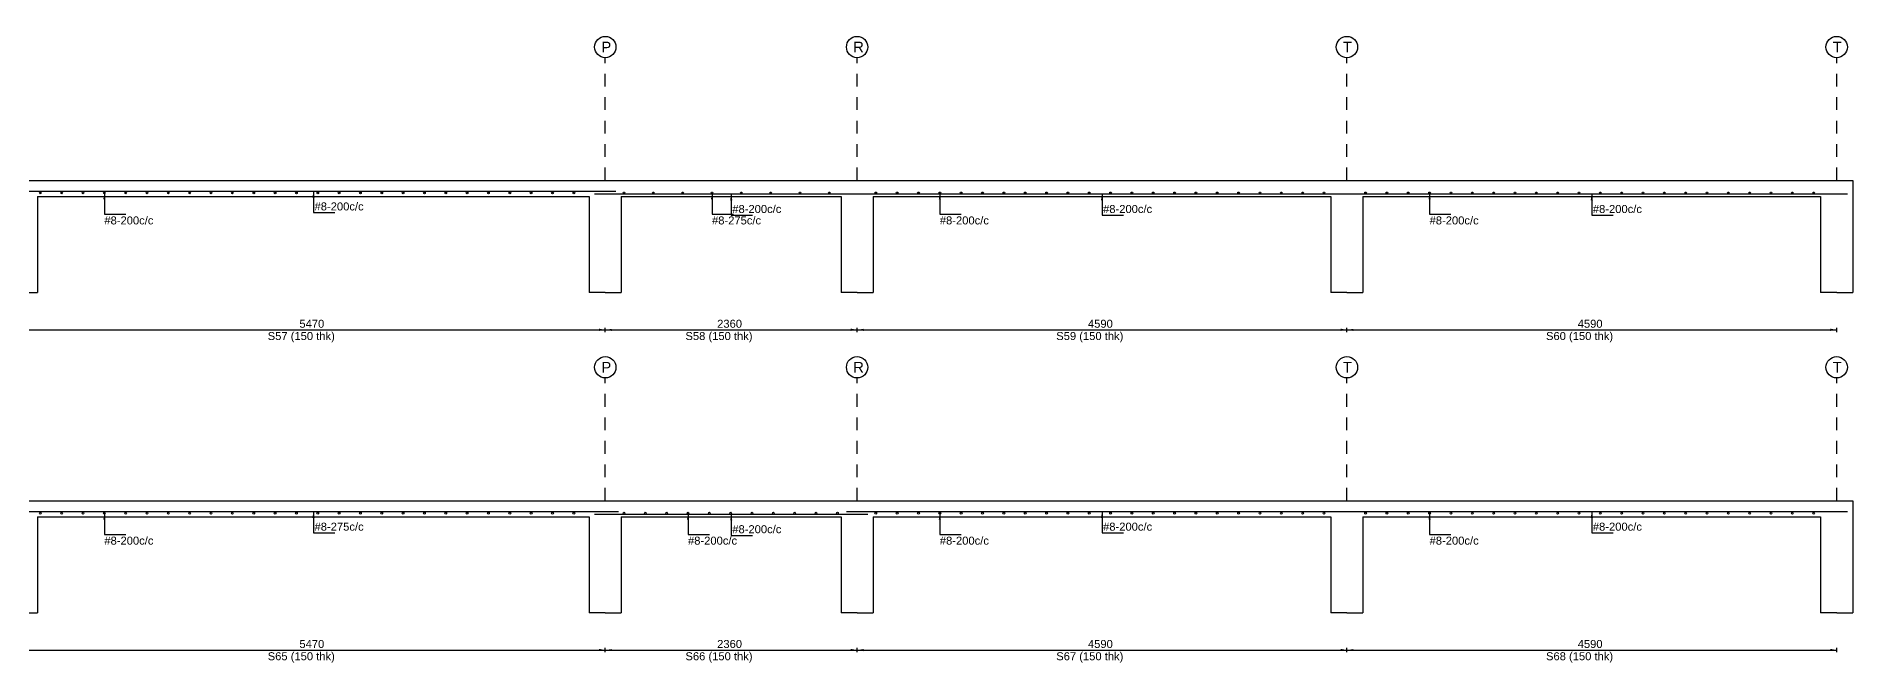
# Model space of a CAD drawing. Extents: x 0 to 119, y -5 to 121.
# Drawn here: x 17.31 to 34.33, y 79.36 to 85.23 of the extents above; entities that cross this region are included whole.
import ezdxf

# ---------------------------------------------------------------- set-up
doc = ezdxf.new("R2010")
doc.units = 0
doc.linetypes.add('ACAD_ISO02W100', pattern=[15, 12, -3])
for name, color, linetype in [('Axisline', 7, 'CONTINUOUS'), ('Axisline_Name', 1, 'CONTINUOUS'), ('Longsection', 2, 'CONTINUOUS'), ('Slab_Bottom_Steel_X', 1, 'CONTINUOUS'), ('Slab_Bottom_Steel_Y', 3, 'CONTINUOUS'), ('Slab_ID', 4, 'CONTINUOUS'), ('Span_Dim', 7, 'CONTINUOUS'), ('span_line', 7, 'CONTINUOUS')]:
    doc.layers.add(name, color=color, linetype=linetype)
doc.styles.add('STRUDS_Arial', font='ARIAL.TTF', dxfattribs={"height": 0.04})

msp = doc.modelspace()

# ---------------------------------------------------------------- linework, layer by layer
at = {"layer": 'Axisline', "linetype": 'ACAD_ISO02W100', "ltscale": 0.01}
for p, q in [((22.64, 83.88), (22.64, 85.03)), ((25, 83.88), (25, 85.03)), ((29.59, 83.88), (29.59, 85.03)), ((34.18, 83.88), (34.18, 85.03)), ((22.64, 80.88), (22.64, 82.03)), ((25, 80.88), (25, 82.03)), ((29.59, 80.88), (29.59, 82.03)), ((34.18, 80.88), (34.18, 82.03))]:
    msp.add_line(p, q, dxfattribs=at)
at = {"layer": 'Axisline'}
for centre in [(22.64, 85.13), (25, 85.13), (29.59, 85.13), (34.18, 85.13), (22.64, 82.13), (25, 82.13), (29.59, 82.13), (34.18, 82.13)]:
    msp.add_circle(centre, 0.1, dxfattribs=at)
at = {"layer": 'Longsection'}
for p, q in [((17.17, 83.88), (22.64, 83.88)), ((22.64, 83.88), (25, 83.88)), ((25, 83.88), (29.59, 83.88)), ((29.59, 83.88), (34.18, 83.88)), ((34.18, 83.88), (34.33, 83.88)), ((34.33, 83.88), (34.33, 82.83)), ((17.32, 83.73), (22.49, 83.73)), ((17.32, 83.73), (17.32, 82.83)), ((22.49, 83.73), (22.49, 82.83)), ((22.79, 83.73), (24.85, 83.73)), ((22.79, 83.73), (22.79, 82.83)), ((24.85, 83.73), (24.85, 82.83)), ((25.15, 83.73), (29.44, 83.73)), ((25.15, 83.73), (25.15, 82.83)), ((29.44, 83.73), (29.44, 82.83)), ((29.74, 83.73), (34.03, 83.73)), ((29.74, 83.73), (29.74, 82.83)), ((34.03, 83.73), (34.03, 82.83)), ((17.17, 82.83), (17.32, 82.83)), ((22.64, 82.83), (22.49, 82.83)), ((22.64, 82.83), (22.79, 82.83)), ((25, 82.83), (24.85, 82.83)), ((25, 82.83), (25.15, 82.83)), ((29.59, 82.83), (29.44, 82.83)), ((29.59, 82.83), (29.74, 82.83)), ((34.18, 82.83), (34.03, 82.83)), ((34.18, 82.83), (34.33, 82.83)), ((17.17, 80.88), (22.64, 80.88)), ((22.64, 80.88), (25, 80.88)), ((25, 80.88), (29.59, 80.88)), ((29.59, 80.88), (34.18, 80.88)), ((34.18, 80.88), (34.33, 80.88)), ((34.33, 80.88), (34.33, 79.83)), ((17.32, 80.73), (22.49, 80.73)), ((17.32, 80.73), (17.32, 79.83)), ((22.49, 80.73), (22.49, 79.83)), ((22.79, 80.73), (24.85, 80.73)), ((22.79, 80.73), (22.79, 79.83)), ((24.85, 80.73), (24.85, 79.83)), ((25.15, 80.73), (29.44, 80.73)), ((25.15, 80.73), (25.15, 79.83)), ((29.44, 80.73), (29.44, 79.83)), ((29.74, 80.73), (34.03, 80.73)), ((29.74, 80.73), (29.74, 79.83)), ((34.03, 80.73), (34.03, 79.83)), ((17.17, 79.83), (17.32, 79.83)), ((22.64, 79.83), (22.49, 79.83)), ((22.64, 79.83), (22.79, 79.83)), ((25, 79.83), (24.85, 79.83)), ((25, 79.83), (25.15, 79.83)), ((29.59, 79.83), (29.44, 79.83)), ((29.59, 79.83), (29.74, 79.83)), ((34.18, 79.83), (34.03, 79.83)), ((34.18, 79.83), (34.33, 79.83))]:
    msp.add_line(p, q, dxfattribs=at)
at = {"layer": 'Slab_Bottom_Steel_X'}
for p, q in [((17.07, 83.779), (22.74, 83.779)), ((19.905, 83.779), (19.905, 83.579)), ((22.54, 83.755), (25.1, 83.755)), ((23.82, 83.755), (23.82, 83.555)), ((24.9, 83.755), (29.69, 83.755)), ((27.295, 83.755), (27.295, 83.555)), ((29.49, 83.755), (34.28, 83.755)), ((31.885, 83.755), (31.885, 83.555)), ((19.905, 83.579), (20.105, 83.579)), ((23.82, 83.555), (24.02, 83.555)), ((27.295, 83.555), (27.495, 83.555)), ((31.885, 83.555), (32.085, 83.555)), ((17.07, 80.779), (22.765, 80.779)), ((19.905, 80.779), (19.905, 80.579)), ((22.54, 80.755), (25.1, 80.755)), ((23.82, 80.755), (23.82, 80.555)), ((24.9, 80.779), (29.69, 80.779)), ((27.295, 80.779), (27.295, 80.579)), ((29.49, 80.779), (34.28, 80.779)), ((31.885, 80.779), (31.885, 80.579)), ((19.905, 80.579), (20.105, 80.579)), ((23.82, 80.555), (24.02, 80.555)), ((27.295, 80.579), (27.495, 80.579)), ((31.885, 80.579), (32.085, 80.579))]:
    msp.add_line(p, q, dxfattribs=at)
for points in [[(19.905, 83.779), (19.895, 83.719), (19.905, 83.779), (19.915, 83.719)], [(23.82, 83.755), (23.81, 83.695), (23.82, 83.755), (23.83, 83.695)], [(27.295, 83.755), (27.285, 83.695), (27.295, 83.755), (27.305, 83.695)], [(31.885, 83.755), (31.875, 83.695), (31.885, 83.755), (31.895, 83.695)], [(19.905, 80.779), (19.895, 80.719), (19.905, 80.779), (19.915, 80.719)], [(23.82, 80.755), (23.81, 80.695), (23.82, 80.755), (23.83, 80.695)], [(27.295, 80.779), (27.285, 80.719), (27.295, 80.779), (27.305, 80.719)], [(31.885, 80.779), (31.875, 80.719), (31.885, 80.779), (31.895, 80.719)]]:
    msp.add_solid(points, dxfattribs=at)
at = {"layer": 'Slab_Bottom_Steel_Y'}
for p, q in [((17.945, 83.763), (17.945, 83.563)), ((23.64, 83.763), (23.64, 83.563)), ((25.775, 83.763), (25.775, 83.563)), ((30.365, 83.763), (30.365, 83.563)), ((17.945, 83.563), (18.145, 83.563)), ((23.64, 83.563), (23.84, 83.563)), ((25.775, 83.563), (25.975, 83.563)), ((30.365, 83.563), (30.565, 83.563)), ((17.945, 80.763), (17.945, 80.563)), ((23.415, 80.763), (23.415, 80.563)), ((25.775, 80.763), (25.775, 80.563)), ((30.365, 80.763), (30.365, 80.563)), ((17.945, 80.563), (18.145, 80.563)), ((23.415, 80.563), (23.615, 80.563)), ((25.775, 80.563), (25.975, 80.563)), ((30.365, 80.563), (30.565, 80.563))]:
    msp.add_line(p, q, dxfattribs=at)
for centre in [(17.345, 83.763), (17.545, 83.763), (17.745, 83.763), (17.945, 83.763), (18.145, 83.763), (18.345, 83.763), (18.545, 83.763), (18.745, 83.763), (18.945, 83.763), (19.145, 83.763), (19.345, 83.763), (19.545, 83.763), (19.745, 83.763), (19.945, 83.763), (20.145, 83.763), (20.345, 83.763), (20.545, 83.763), (20.745, 83.763), (20.945, 83.763), (21.145, 83.763), (21.345, 83.763), (21.545, 83.763), (21.745, 83.763), (21.945, 83.763), (22.145, 83.763), (22.345, 83.763), (22.815, 83.763), (23.09, 83.763), (23.365, 83.763), (23.64, 83.763), (23.915, 83.763), (24.19, 83.763), (24.465, 83.763), (24.74, 83.763), (25.175, 83.763), (25.375, 83.763), (25.575, 83.763), (25.775, 83.763), (25.975, 83.763), (26.175, 83.763), (26.375, 83.763), (26.575, 83.763), (26.775, 83.763), (26.975, 83.763), (27.175, 83.763), (27.375, 83.763), (27.575, 83.763), (27.775, 83.763), (27.975, 83.763), (28.175, 83.763), (28.375, 83.763), (28.575, 83.763), (28.775, 83.763), (28.975, 83.763), (29.175, 83.763), (29.375, 83.763), (29.765, 83.763), (29.965, 83.763), (30.165, 83.763), (30.365, 83.763), (30.565, 83.763), (30.765, 83.763), (30.965, 83.763), (31.165, 83.763), (31.365, 83.763), (31.565, 83.763), (31.765, 83.763), (31.965, 83.763), (32.165, 83.763), (32.365, 83.763), (32.565, 83.763), (32.765, 83.763), (32.965, 83.763), (33.165, 83.763), (33.365, 83.763), (33.565, 83.763), (33.765, 83.763), (33.965, 83.763), (17.345, 80.763), (17.545, 80.763), (17.745, 80.763), (17.945, 80.763), (18.145, 80.763), (18.345, 80.763), (18.545, 80.763), (18.745, 80.763), (18.945, 80.763), (19.145, 80.763), (19.345, 80.763), (19.545, 80.763), (19.745, 80.763), (19.945, 80.763), (20.145, 80.763), (20.345, 80.763), (20.545, 80.763), (20.745, 80.763), (20.945, 80.763), (21.145, 80.763), (21.345, 80.763), (21.545, 80.763), (21.745, 80.763), (21.945, 80.763), (22.145, 80.763), (22.345, 80.763), (22.815, 80.763), (23.015, 80.763), (23.215, 80.763), (23.415, 80.763), (23.615, 80.763), (23.815, 80.763), (24.015, 80.763), (24.215, 80.763), (24.415, 80.763), (24.615, 80.763), (24.815, 80.763), (25.175, 80.763), (25.375, 80.763), (25.575, 80.763), (25.775, 80.763), (25.975, 80.763), (26.175, 80.763), (26.375, 80.763), (26.575, 80.763), (26.775, 80.763), (26.975, 80.763), (27.175, 80.763), (27.375, 80.763), (27.575, 80.763), (27.775, 80.763), (27.975, 80.763), (28.175, 80.763), (28.375, 80.763), (28.575, 80.763), (28.775, 80.763), (28.975, 80.763), (29.175, 80.763), (29.375, 80.763), (29.765, 80.763), (29.965, 80.763), (30.165, 80.763), (30.365, 80.763), (30.565, 80.763), (30.765, 80.763), (30.965, 80.763), (31.165, 80.763), (31.365, 80.763), (31.565, 80.763), (31.765, 80.763), (31.965, 80.763), (32.165, 80.763), (32.365, 80.763), (32.565, 80.763), (32.765, 80.763), (32.965, 80.763), (33.165, 80.763), (33.365, 80.763), (33.565, 80.763), (33.765, 80.763), (33.965, 80.763)]:
    msp.add_circle(centre, 0.008, dxfattribs=at)
for points in [[(17.945, 83.763), (17.935, 83.703), (17.945, 83.763), (17.955, 83.703)], [(23.64, 83.763), (23.63, 83.703), (23.64, 83.763), (23.65, 83.703)], [(25.775, 83.763), (25.765, 83.703), (25.775, 83.763), (25.785, 83.703)], [(30.365, 83.763), (30.355, 83.703), (30.365, 83.763), (30.375, 83.703)], [(17.945, 80.763), (17.935, 80.703), (17.945, 80.763), (17.955, 80.703)], [(23.415, 80.763), (23.405, 80.703), (23.415, 80.763), (23.425, 80.703)], [(25.775, 80.763), (25.765, 80.703), (25.775, 80.763), (25.785, 80.703)], [(30.365, 80.763), (30.355, 80.703), (30.365, 80.763), (30.375, 80.703)]]:
    msp.add_solid(points, dxfattribs=at)
at = {"layer": 'Span_Line'}
for p, q in [((17.17, 82.48), (22.64, 82.48)), ((22.64, 82.46), (22.64, 82.5)), ((22.64, 82.46), (22.64, 82.5)), ((22.64, 82.48), (25, 82.48)), ((25, 82.46), (25, 82.5)), ((25, 82.46), (25, 82.5)), ((25, 82.48), (29.59, 82.48)), ((29.59, 82.46), (29.59, 82.5)), ((29.59, 82.46), (29.59, 82.5)), ((29.59, 82.48), (34.18, 82.48)), ((34.18, 82.46), (34.18, 82.5)), ((22.64, 79.46), (22.64, 79.5)), ((22.64, 79.46), (22.64, 79.5)), ((25, 79.46), (25, 79.5)), ((25, 79.46), (25, 79.5)), ((29.59, 79.46), (29.59, 79.5)), ((29.59, 79.46), (29.59, 79.5)), ((34.18, 79.46), (34.18, 79.5)), ((17.17, 79.48), (22.64, 79.48)), ((22.64, 79.48), (25, 79.48)), ((25, 79.48), (29.59, 79.48)), ((29.59, 79.48), (34.18, 79.48))]:
    msp.add_line(p, q, dxfattribs=at)
for points in [[(22.64, 82.48), (22.58, 82.492), (22.64, 82.48), (22.58, 82.47)], [(22.64, 82.48), (22.7, 82.49), (22.64, 82.48), (22.7, 82.47)], [(25, 82.48), (24.94, 82.492), (25, 82.48), (24.94, 82.47)], [(25, 82.48), (25.06, 82.49), (25, 82.48), (25.06, 82.47)], [(29.59, 82.48), (29.53, 82.492), (29.59, 82.48), (29.53, 82.47)], [(29.59, 82.48), (29.65, 82.49), (29.59, 82.48), (29.65, 82.47)], [(34.18, 82.48), (34.12, 82.492), (34.18, 82.48), (34.12, 82.47)], [(22.64, 79.48), (22.58, 79.492), (22.64, 79.48), (22.58, 79.47)], [(22.64, 79.48), (22.7, 79.49), (22.64, 79.48), (22.7, 79.47)], [(25, 79.48), (24.94, 79.492), (25, 79.48), (24.94, 79.47)], [(25, 79.48), (25.06, 79.49), (25, 79.48), (25.06, 79.47)], [(29.59, 79.48), (29.53, 79.492), (29.59, 79.48), (29.53, 79.47)], [(29.59, 79.48), (29.65, 79.49), (29.59, 79.48), (29.65, 79.47)], [(34.18, 79.48), (34.12, 79.492), (34.18, 79.48), (34.12, 79.47)]]:
    msp.add_solid(points, dxfattribs=at)

# ---------------------------------------------------------------- texts
at = {"layer": 'Axisline_Name', "style": 'STRUDS_Arial'}
for s, p in [('P', (22.6025, 85.08)), ('R', (24.9625, 85.08)), ('T', (29.5525, 85.08)), ('T', (34.1425, 85.08)), ('P', (22.6025, 82.08)), ('R', (24.9625, 82.08)), ('T', (29.5525, 82.08)), ('T', (34.1425, 82.08))]:
    msp.add_text(s, height=0.1, dxfattribs=at).set_placement(p)
at = {"layer": 'Slab_Bottom_Steel_X', "style": 'STRUDS_Arial'}
for s, p in [('#8-200c/c', (19.915, 83.599)), ('#8-200c/c', (23.83, 83.575)), ('#8-200c/c', (27.305, 83.575)), ('#8-200c/c', (31.895, 83.575)), ('#8-275c/c', (19.915, 80.599)), ('#8-200c/c', (23.83, 80.575)), ('#8-200c/c', (27.305, 80.599)), ('#8-200c/c', (31.895, 80.599))]:
    msp.add_text(s, height=0.075, dxfattribs=at).set_placement(p)
at = {"layer": 'Slab_Bottom_Steel_Y', "style": 'STRUDS_Arial'}
for s, p in [('#8-200c/c', (17.945, 83.468)), ('#8-275c/c', (23.64, 83.468)), ('#8-200c/c', (25.775, 83.468)), ('#8-200c/c', (30.365, 83.468)), ('#8-200c/c', (17.945, 80.468)), ('#8-200c/c', (23.415, 80.468)), ('#8-200c/c', (25.775, 80.468)), ('#8-200c/c', (30.365, 80.468))]:
    msp.add_text(s, height=0.075, dxfattribs=at).set_placement(p)
at = {"layer": 'Slab_ID', "style": 'STRUDS_Arial'}
for s, p in [('S57 (150 thk)', (19.476, 82.385)), ('S58 (150 thk)', (23.391, 82.385)), ('S59 (150 thk)', (26.866, 82.385)), ('S60 (150 thk)', (31.456, 82.385)), ('S65 (150 thk)', (19.476, 79.385)), ('S66 (150 thk)', (23.391, 79.385)), ('S67 (150 thk)', (26.866, 79.385)), ('S68 (150 thk)', (31.456, 79.385))]:
    msp.add_text(s, height=0.075, dxfattribs=at).set_placement(p)
at = {"layer": 'Span_Dim', "style": 'STRUDS_Arial'}
for s, p in [('5470', (19.773, 82.5)), ('2360', (23.688, 82.5)), ('4590', (27.163, 82.5)), ('4590', (31.753, 82.5)), ('5470', (19.773, 79.5)), ('2360', (23.688, 79.5)), ('4590', (27.163, 79.5)), ('4590', (31.753, 79.5))]:
    msp.add_text(s, height=0.075, dxfattribs=at).set_placement(p)

doc.saveas('drawing.dxf')
